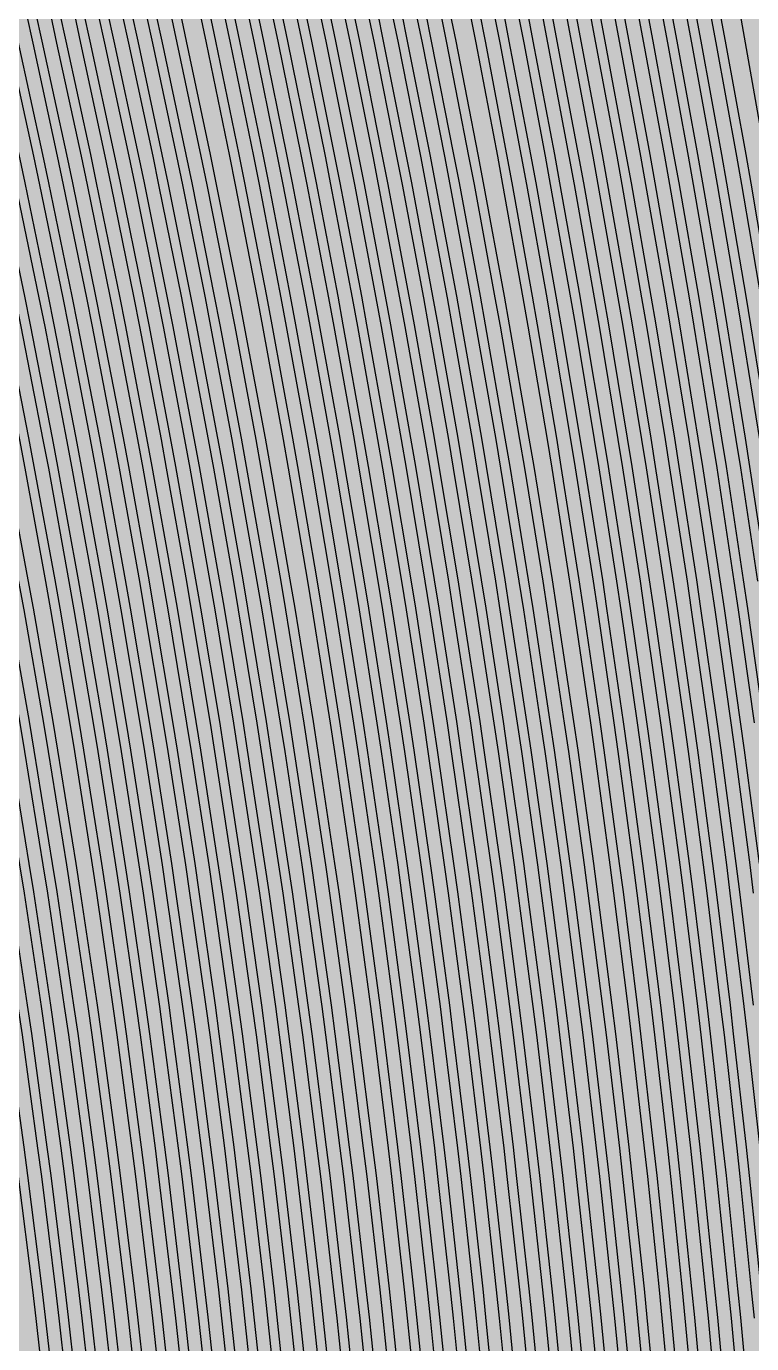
# Model space of a CAD drawing. Header units: metres. Extents: x -7220 to 10980, y -29667 to 1833.
# Drawn here: x 837.4 to 997.2, y -17403.7 to -17113.4 of the extents above; entities that cross this region are included whole.
import ezdxf

# ---------------------------------------------------------------- set-up
doc = ezdxf.new("R2010")
doc.units = ezdxf.units.M
doc.layers.add('Metal1', color=4, linetype='CONTINUOUS')
doc.layers.add('Polyimide', color=7, linetype='CONTINUOUS')

msp = doc.modelspace()

# ---------------------------------------------------------------- hatches: boundary and pattern name
at = {"layer": 'Polyimide'}
msp.add_hatch(color=7, dxfattribs=at).paths.add_polyline_path([(4099.45, -13861.55), (4142.64, -14152.77), (4214.18, -14438.35), (4313.36, -14715.55), (4439.24, -14981.69), (4590.59, -15234.21), (4765.97, -15470.68), (4963.68, -15688.82), (5181.82, -15886.53), (5418.29, -16061.91), (5670.81, -16213.26), (5936.95, -16339.14), (6214.15, -16438.32), (6499.73, -16509.85), (6790.95, -16553.05), (7085, -16567.5), (9980.38, -16567.5), (10058.79, -16571.35), (10136.45, -16582.87), (10212.6, -16601.95), (10286.52, -16628.4), (10357.49, -16661.96), (10424.83, -16702.32), (10487.89, -16749.09), (10546.06, -16801.81), (10598.78, -16859.98), (10645.55, -16923.04), (10685.91, -16990.38), (10719.48, -17061.35), (10745.93, -17135.27), (10765, -17211.43), (10776.52, -17289.08), (10780.38, -17367.5), (10780.38, -21957.3), (10741.61, -22012.91), (10705.97, -22070.59), (10673.58, -22130.14), (10644.53, -22191.39), (10618.92, -22254.16), (10596.82, -22318.25), (10578.3, -22383.46), (10563.41, -22449.6), (10552.21, -22516.46), (10544.72, -22583.84), (10540.97, -22651.53), (10540.97, -22719.32), (10544.72, -22787.01), (10552.21, -22854.38), (10563.41, -22921.24), (10578.3, -22987.38), (10596.82, -23052.6), (10618.92, -23116.68), (10644.53, -23179.45), (10673.58, -23240.71), (10705.97, -23300.26), (10741.61, -23357.93), (10780.38, -23413.54), (10780.38, -28667.5), (10776.52, -28745.91), (10765, -28823.57), (10745.93, -28899.73), (10719.48, -28973.65), (10685.91, -29044.62), (10645.55, -29111.96), (10598.78, -29175.01), (10546.06, -29233.19), (10487.89, -29285.91), (10424.83, -29332.68), (10357.49, -29373.04), (10286.52, -29406.6), (10212.6, -29433.05), (10136.45, -29452.13), (10058.79, -29463.65), (9980.38, -29467.5), (-6219.63, -29467.5), (-6298.04, -29463.65), (-6375.7, -29452.13), (-6451.85, -29433.05), (-6525.77, -29406.6), (-6596.74, -29373.04), (-6664.08, -29332.68), (-6727.14, -29285.91), (-6785.31, -29233.19), (-6838.03, -29175.01), (-6884.8, -29111.96), (-6925.16, -29044.62), (-6958.73, -28973.65), (-6985.18, -28899.73), (-7004.25, -28823.57), (-7015.77, -28745.91), (-7019.63, -28667.5), (-7019.63, -23426.32), (-6979.36, -23370.07), (-6942.33, -23311.63), (-6908.66, -23251.2), (-6878.45, -23188.96), (-6851.81, -23125.12), (-6828.81, -23059.88), (-6809.53, -22993.44), (-6794.04, -22926.02), (-6782.37, -22857.83), (-6774.57, -22789.09), (-6770.67, -22720.02), (-6770.67, -22650.84), (-6774.57, -22581.77), (-6782.37, -22513.03), (-6794.04, -22444.84), (-6809.53, -22377.42), (-6828.81, -22310.98), (-6851.81, -22245.74), (-6878.45, -22181.89), (-6908.66, -22119.66), (-6942.33, -22059.22), (-6979.36, -22000.79), (-7019.63, -21944.54), (-7019.63, -17367.5), (-7015.77, -17289.08), (-7004.25, -17211.43), (-6985.18, -17135.27), (-6958.73, -17061.35), (-6925.16, -16990.38), (-6884.8, -16923.04), (-6838.03, -16859.98), (-6785.31, -16801.81), (-6727.14, -16749.09), (-6664.08, -16702.32), (-6596.74, -16661.96), (-6525.77, -16628.4), (-6451.85, -16601.95), (-6375.7, -16582.87), (-6298.04, -16571.35), (-6219.63, -16567.5), (-3314, -16567.5), (-3019.95, -16553.05), (-2728.73, -16509.85), (-2443.15, -16438.32), (-2165.95, -16339.14), (-1899.81, -16213.26), (-1647.29, -16061.91), (-1410.82, -15886.53), (-1192.68, -15688.82), (-994.97, -15470.68), (-819.59, -15234.21), (-668.24, -14981.69), (-542.36, -14715.55), (-443.18, -14438.35), (-371.64, -14152.77), (-328.45, -13861.55), (-314, -13567.5), (-314, -13373.48), (-317.45, -13328.11), (-327.72, -13283.78), (-344.58, -13241.52), (-367.63, -13202.3), (-396.35, -13167.01), (-430.08, -13136.47), (-468.03, -13111.38), (-509.35, -13092.32), (-509.35, -13092.32), (-578.18, -13061.27), (-642.2, -13021.24), (-700.26, -12972.96), (-751.3, -12917.31), (-794.39, -12855.3), (-828.74, -12788.06), (-853.73, -12716.8), (-868.91, -12642.84), (-874, -12567.5), (-868.91, -12492.16), (-853.73, -12418.19), (-828.74, -12346.94), (-794.39, -12279.7), (-751.3, -12217.69), (-700.26, -12162.04), (-642.2, -12113.76), (-578.18, -12073.73), (-509.35, -12042.68), (-509.35, -12042.68), (-468.03, -12023.62), (-430.08, -11998.53), (-396.35, -11967.99), (-367.63, -11932.7), (-344.58, -11893.47), (-327.72, -11851.21), (-317.45, -11806.89), (-314, -11761.52), (-314, -11074.31), (-317.45, -11028.94), (-327.72, -10984.62), (-344.58, -10942.36), (-367.63, -10903.13), (-396.35, -10867.84), (-430.08, -10837.3), (-468.03, -10812.21), (-509.35, -10793.16), (-509.35, -10793.16), (-578.18, -10762.1), (-642.2, -10722.07), (-700.26, -10673.8), (-751.3, -10618.15), (-794.39, -10556.13), (-828.74, -10488.89), (-853.73, -10417.64), (-868.91, -10343.67), (-874, -10268.33), (-868.91, -10192.99), (-853.73, -10119.03), (-828.74, -10047.77), (-794.39, -9980.53), (-751.3, -9918.52), (-700.26, -9862.87), (-642.2, -9814.59), (-578.18, -9774.56), (-509.35, -9743.51), (-509.35, -9743.51), (-468.03, -9724.45), (-430.08, -9699.36), (-396.35, -9668.82), (-367.63, -9633.53), (-344.58, -9594.31), (-327.72, -9552.05), (-317.45, -9507.72), (-314, -9462.35), (-314, -8775.14), (-317.45, -8729.78), (-327.72, -8685.45), (-344.58, -8643.19), (-367.63, -8603.96), (-396.35, -8568.68), (-430.08, -8538.14), (-468.03, -8513.05), (-509.35, -8493.99), (-509.35, -8493.99), (-578.18, -8462.94), (-642.2, -8422.91), (-700.26, -8374.63), (-751.3, -8318.98), (-794.39, -8256.97), (-828.74, -8189.73), (-853.73, -8118.47), (-868.91, -8044.5), (-874, -7969.17), (-868.91, -7893.83), (-853.73, -7819.86), (-828.74, -7748.61), (-794.39, -7681.36), (-751.3, -7619.35), (-700.26, -7563.7), (-642.2, -7515.42), (-578.18, -7475.4), (-509.35, -7444.34), (-509.35, -7444.34), (-468.03, -7425.28), (-430.08, -7400.2), (-396.35, -7369.66), (-367.63, -7334.37), (-344.58, -7295.14), (-327.72, -7252.88), (-317.45, -7208.56), (-314, -7163.19), (-314, -6475.98), (-317.45, -6430.61), (-327.72, -6386.29), (-344.58, -6344.02), (-367.63, -6304.8), (-396.35, -6269.51), (-430.08, -6238.97), (-468.03, -6213.88), (-509.35, -6194.82), (-509.35, -6194.82), (-578.18, -6163.77), (-642.2, -6123.74), (-700.26, -6075.46), (-751.3, -6019.81), (-794.39, -5957.8), (-828.74, -5890.56), (-853.73, -5819.31), (-868.91, -5745.34), (-874, -5670), (-868.91, -5594.66), (-853.73, -5520.69), (-828.74, -5449.44), (-794.39, -5382.2), (-751.3, -5320.19), (-700.26, -5264.54), (-642.2, -5216.26), (-578.18, -5176.23), (-509.35, -5145.18), (-509.35, -5145.18), (-468.03, -5126.12), (-430.08, -5101.03), (-396.35, -5070.49), (-367.63, -5035.2), (-344.58, -4995.98), (-327.72, -4953.71), (-317.45, -4909.39), (-314, -4864.02), (-314, 380), (-314, 1532.5), (-269, 1532.5), (-268.78, 1525.63), (-268.1, 1518.79), (-266.98, 1512.02), (-265.42, 1505.32), (-263.43, 1498.75), (-261.01, 1492.32), (-258.17, 1486.06), (-254.93, 1480), (-251.3, 1474.17), (-247.3, 1468.58), (-242.94, 1463.27), (-238.25, 1458.25), (-233.23, 1453.56), (-227.92, 1449.2), (-222.33, 1445.2), (-216.5, 1441.57), (-210.44, 1438.33), (-204.18, 1435.49), (-197.75, 1433.07), (-191.18, 1431.08), (-184.48, 1429.52), (-177.71, 1428.4), (-170.87, 1427.72), (-164, 1427.5), (-157.13, 1427.72), (-150.29, 1428.4), (-143.52, 1429.52), (-136.82, 1431.08), (-130.25, 1433.07), (-123.82, 1435.49), (-117.56, 1438.33), (-111.5, 1441.57), (-105.67, 1445.2), (-100.08, 1449.2), (-94.77, 1453.56), (-89.75, 1458.25), (-85.06, 1463.27), (-80.7, 1468.58), (-76.7, 1474.17), (-73.07, 1480), (-69.83, 1486.06), (-66.99, 1492.32), (-64.57, 1498.75), (-62.58, 1505.32), (-61.02, 1512.02), (-59.9, 1518.79), (-59.22, 1525.63), (-59, 1532.5), (1786, 1532.5), (3835, 1532.5), (3835.21, 1539.04), (3835.86, 1545.55), (3836.92, 1552.01), (3838.41, 1558.38), (3840.31, 1564.64), (3842.61, 1570.77), (3845.31, 1576.73), (3848.4, 1582.5), (3851.85, 1588.06), (3855.66, 1593.38), (3859.82, 1598.43), (3864.29, 1603.21), (3869.07, 1607.68), (3874.12, 1611.84), (3879.44, 1615.65), (3885, 1619.1), (3890.77, 1622.19), (3896.73, 1624.89), (3902.86, 1627.19), (3909.12, 1629.09), (3915.49, 1630.58), (3921.95, 1631.64), (3928.46, 1632.29), (3935, 1632.5), (3941.54, 1632.29), (3948.05, 1631.64), (3954.51, 1630.58), (3960.88, 1629.09), (3967.14, 1627.19), (3973.27, 1624.89), (3979.23, 1622.19), (3985, 1619.1), (3990.56, 1615.65), (3995.88, 1611.84), (4000.93, 1607.68), (4005.71, 1603.21), (4010.18, 1598.43), (4014.34, 1593.38), (4018.15, 1588.06), (4021.6, 1582.5), (4024.69, 1576.73), (4027.39, 1570.77), (4029.69, 1564.64), (4031.59, 1558.38), (4033.08, 1552.01), (4034.14, 1545.55), (4034.79, 1539.04), (4035, 1532.5), (4085, 1532.5), (4085, 380), (4085, 330), (4085, -4864.02), (4088.45, -4909.39), (4098.72, -4953.71), (4115.58, -4995.98), (4138.63, -5035.2), (4167.35, -5070.49), (4201.08, -5101.03), (4239.03, -5126.12), (4280.35, -5145.18), (4280.35, -5145.18), (4349.18, -5176.23), (4413.2, -5216.26), (4471.26, -5264.54), (4522.3, -5320.19), (4565.39, -5382.2), (4599.74, -5449.44), (4624.73, -5520.69), (4639.91, -5594.66), (4645, -5670), (4639.91, -5745.34), (4624.73, -5819.31), (4599.74, -5890.56), (4565.39, -5957.8), (4522.3, -6019.81), (4471.26, -6075.46), (4413.2, -6123.74), (4349.18, -6163.77), (4280.35, -6194.82), (4239.03, -6213.88), (4201.08, -6238.97), (4167.35, -6269.51), (4138.63, -6304.8), (4115.58, -6344.02), (4098.72, -6386.29), (4088.45, -6430.61), (4085, -6475.98), (4085, -13567.5), (4099.45, -13861.55)])

# ---------------------------------------------------------------- linework, layer by layer
at = {"layer": 'Metal1'}
for points in [[(842.39, -17423.12), (839.57, -17398.16), (838.83, -17391.9), (835.69, -17366.93), (834.87, -17360.67), (831.41, -17335.7), (830.5, -17329.44), (826.73, -17304.48), (825.74, -17298.21), (821.64, -17273.25), (820.57, -17266.98), (816.15, -17242.02), (814.99, -17235.75), (810.24, -17210.8), (809.01, -17204.52), (803.93, -17179.57), (802.61, -17173.3), (797.2, -17148.34), (795.8, -17142.07), (790.05, -17117.12), (788.56, -17110.84)], [(790.51, -17110.37), (792, -17116.66), (797.75, -17141.63), (799.15, -17147.91), (804.57, -17172.88), (805.89, -17179.17), (810.97, -17204.13), (812.21, -17210.42), (816.96, -17235.39), (818.11, -17241.67), (822.54, -17266.64), (823.61, -17272.92), (827.71, -17297.89), (828.7, -17304.17), (832.48, -17329.15), (833.39, -17335.42), (836.85, -17360.4), (837.68, -17366.67), (840.81, -17391.65), (841.56, -17397.92), (844.38, -17422.91)], [(847.45, -17423.12), (844.65, -17398.15), (843.9, -17391.89), (840.78, -17366.93), (839.96, -17360.67), (836.52, -17335.7), (835.62, -17329.44), (831.85, -17304.48), (830.87, -17298.21), (826.79, -17273.25), (825.72, -17266.98), (821.32, -17242.02), (820.17, -17235.75), (815.44, -17210.8), (814.21, -17204.52), (809.15, -17179.57), (807.84, -17173.3), (802.45, -17148.34), (801.06, -17142.07), (795.33, -17117.12), (793.85, -17110.84)], [(795.8, -17110.37), (797.28, -17116.66), (803.01, -17141.63), (804.41, -17147.91), (809.8, -17172.88), (811.11, -17179.17), (816.17, -17204.13), (817.41, -17210.42), (822.14, -17235.39), (823.29, -17241.67), (827.69, -17266.64), (828.76, -17272.92), (832.85, -17297.89), (833.83, -17304.17), (837.59, -17329.15), (838.5, -17335.42), (841.94, -17360.4), (842.77, -17366.67), (845.89, -17391.65), (846.63, -17397.92), (849.44, -17422.91)], [(852.52, -17423.12), (849.72, -17398.15), (848.98, -17391.89), (845.87, -17366.93), (845.05, -17360.67), (841.63, -17335.7), (840.73, -17329.44), (836.98, -17304.47), (836, -17298.21), (831.94, -17273.25), (830.88, -17266.98), (826.49, -17242.02), (825.35, -17235.75), (820.64, -17210.79), (819.41, -17204.52), (814.38, -17179.57), (813.07, -17173.29), (807.7, -17148.34), (806.31, -17142.07), (800.62, -17117.12), (799.14, -17110.84)], [(801.09, -17110.37), (802.57, -17116.66), (808.26, -17141.63), (809.66, -17147.92), (815.03, -17172.88), (816.34, -17179.17), (821.38, -17204.13), (822.6, -17210.42), (827.32, -17235.39), (828.46, -17241.67), (832.85, -17266.64), (833.91, -17272.92), (837.98, -17297.89), (838.96, -17304.17), (842.71, -17329.15), (843.61, -17335.42), (847.03, -17360.4), (847.86, -17366.67), (850.97, -17391.65), (851.71, -17397.93), (854.5, -17422.91)], [(857.58, -17423.12), (854.79, -17398.15), (854.06, -17391.89), (850.96, -17366.93), (850.15, -17360.67), (846.73, -17335.7), (845.84, -17329.44), (842.11, -17304.47), (841.13, -17298.21), (837.09, -17273.25), (836.03, -17266.98), (831.66, -17242.02), (830.53, -17235.75), (825.84, -17210.79), (824.62, -17204.52), (819.6, -17179.57), (818.3, -17173.29), (812.96, -17148.34), (811.57, -17142.07), (805.9, -17117.11), (804.43, -17110.84)], [(806.38, -17110.37), (807.85, -17116.66), (813.52, -17141.63), (814.91, -17147.92), (820.26, -17172.88), (821.56, -17179.17), (826.58, -17204.13), (827.8, -17210.42), (832.49, -17235.39), (833.63, -17241.67), (838, -17266.64), (839.06, -17272.92), (843.11, -17297.89), (844.09, -17304.17), (847.82, -17329.15), (848.71, -17335.42), (852.13, -17360.4), (852.95, -17366.67), (856.04, -17391.65), (856.78, -17397.93), (859.57, -17422.91)], [(862.66, -17423.12), (859.9, -17398.15), (859.16, -17391.89), (856.08, -17366.93), (855.27, -17360.66), (851.88, -17335.7), (850.99, -17329.44), (847.29, -17304.47), (846.32, -17298.21), (842.29, -17273.25), (841.24, -17266.98), (836.9, -17242.02), (835.77, -17235.75), (831.11, -17210.79), (829.9, -17204.52), (824.91, -17179.57), (823.62, -17173.29), (818.3, -17148.34), (816.93, -17142.06), (811.29, -17117.11), (809.83, -17110.84)], [(811.78, -17110.38), (813.24, -17116.67), (818.88, -17141.63), (820.26, -17147.92), (825.57, -17172.88), (826.87, -17179.17), (831.86, -17204.14), (833.07, -17210.42), (837.74, -17235.39), (838.87, -17241.67), (843.21, -17266.64), (844.27, -17272.92), (848.29, -17297.9), (849.26, -17304.17), (852.97, -17329.15), (853.86, -17335.42), (857.26, -17360.4), (858.07, -17366.67), (861.15, -17391.65), (861.88, -17397.93), (864.65, -17422.91)], [(867.98, -17423.12), (865.27, -17398.15), (864.55, -17391.89), (861.54, -17366.92), (860.75, -17360.66), (857.43, -17335.7), (856.56, -17329.43), (852.94, -17304.47), (851.99, -17298.2), (848.06, -17273.24), (847.03, -17266.97), (842.78, -17242.01), (841.68, -17235.75), (837.12, -17210.79), (835.93, -17204.52), (831.06, -17179.56), (829.79, -17173.29), (824.6, -17148.33), (823.25, -17142.06), (817.74, -17117.11), (816.31, -17110.83)], [(818.26, -17110.38), (819.69, -17116.67), (825.21, -17141.63), (826.56, -17147.92), (831.75, -17172.89), (833.02, -17179.17), (837.9, -17204.14), (839.08, -17210.42), (843.65, -17235.39), (844.75, -17241.67), (849, -17266.65), (850.03, -17272.92), (853.97, -17297.9), (854.92, -17304.17), (858.54, -17329.15), (859.42, -17335.43), (862.73, -17360.4), (863.53, -17366.68), (866.54, -17391.66), (867.26, -17397.93), (869.96, -17422.91)], [(873.04, -17423.12), (870.34, -17398.15), (869.63, -17391.89), (866.63, -17366.92), (865.84, -17360.66), (862.54, -17335.69), (861.68, -17329.43), (858.07, -17304.47), (857.12, -17298.2), (853.21, -17273.24), (852.18, -17266.97), (847.96, -17242.01), (846.86, -17235.75), (842.32, -17210.79), (841.14, -17204.52), (836.28, -17179.56), (835.02, -17173.29), (829.85, -17148.33), (828.51, -17142.06), (823.02, -17117.11), (821.6, -17110.83)], [(823.55, -17110.38), (824.97, -17116.67), (830.47, -17141.63), (831.81, -17147.92), (836.98, -17172.89), (838.24, -17179.17), (843.1, -17204.14), (844.28, -17210.42), (848.82, -17235.39), (849.93, -17241.67), (854.16, -17266.65), (855.18, -17272.92), (859.1, -17297.9), (860.05, -17304.18), (863.66, -17329.15), (864.52, -17335.43), (867.83, -17360.4), (868.62, -17366.68), (871.62, -17391.66), (872.33, -17397.93), (875.03, -17422.91)], [(878.1, -17423.12), (875.42, -17398.15), (874.71, -17391.89), (871.72, -17366.92), (870.94, -17360.66), (867.65, -17335.69), (866.79, -17329.43), (863.19, -17304.47), (862.25, -17298.2), (858.35, -17273.24), (857.34, -17266.97), (853.13, -17242.01), (852.03, -17235.74), (847.51, -17210.79), (846.34, -17204.52), (841.51, -17179.56), (840.25, -17173.29), (835.1, -17148.33), (833.77, -17142.06), (828.3, -17117.1), (826.89, -17110.83)], [(828.84, -17110.38), (830.26, -17116.67), (835.72, -17141.64), (837.06, -17147.92), (842.21, -17172.89), (843.47, -17179.17), (848.3, -17204.14), (849.48, -17210.42), (854, -17235.39), (855.1, -17241.67), (859.31, -17266.65), (860.33, -17272.92), (864.23, -17297.9), (865.17, -17304.18), (868.77, -17329.15), (869.63, -17335.43), (872.92, -17360.41), (873.71, -17366.68), (876.69, -17391.66), (877.4, -17397.93), (880.09, -17422.91)], [(883.16, -17423.12), (880.49, -17398.15), (879.78, -17391.89), (876.81, -17366.92), (876.03, -17360.66), (872.76, -17335.69), (871.9, -17329.43), (868.32, -17304.47), (867.39, -17298.2), (863.5, -17273.24), (862.49, -17266.97), (858.3, -17242.01), (857.21, -17235.74), (852.71, -17210.78), (851.54, -17204.51), (846.73, -17179.56), (845.48, -17173.29), (840.36, -17148.33), (839.03, -17142.06), (833.59, -17117.1), (832.18, -17110.83)], [(834.13, -17110.38), (835.54, -17116.67), (840.98, -17141.64), (842.31, -17147.92), (847.44, -17172.89), (848.69, -17179.17), (853.51, -17204.14), (854.68, -17210.42), (859.18, -17235.39), (860.27, -17241.67), (864.46, -17266.65), (865.48, -17272.93), (869.36, -17297.9), (870.3, -17304.18), (873.88, -17329.15), (874.74, -17335.43), (878.01, -17360.41), (878.8, -17366.68), (881.77, -17391.66), (882.48, -17397.93), (885.15, -17422.91)], [(888.22, -17423.12), (885.56, -17398.15), (884.86, -17391.89), (881.9, -17366.92), (881.12, -17360.66), (877.87, -17335.69), (877.01, -17329.43), (873.45, -17304.46), (872.52, -17298.2), (868.65, -17273.24), (867.64, -17266.97), (863.47, -17242.01), (862.39, -17235.74), (857.91, -17210.78), (856.74, -17204.51), (851.95, -17179.56), (850.71, -17173.28), (845.61, -17148.33), (844.29, -17142.06), (838.87, -17117.1), (837.47, -17110.83)], [(839.42, -17110.38), (840.82, -17116.67), (846.24, -17141.64), (847.57, -17147.92), (852.67, -17172.89), (853.92, -17179.17), (858.71, -17204.14), (859.88, -17210.42), (864.36, -17235.4), (865.44, -17241.67), (869.62, -17266.65), (870.63, -17272.93), (874.5, -17297.9), (875.43, -17304.18), (878.99, -17329.15), (879.85, -17335.43), (883.11, -17360.41), (883.89, -17366.68), (886.85, -17391.66), (887.55, -17397.93), (890.21, -17422.91)], [(893.28, -17423.12), (890.64, -17398.15), (889.94, -17391.89), (886.99, -17366.92), (886.22, -17360.66), (882.97, -17335.69), (882.12, -17329.43), (878.58, -17304.46), (877.65, -17298.2), (873.8, -17273.24), (872.8, -17266.97), (868.65, -17242.01), (867.56, -17235.74), (863.11, -17210.78), (861.95, -17204.51), (857.18, -17179.55), (855.94, -17173.28), (850.86, -17148.33), (849.55, -17142.05), (844.15, -17117.1), (842.76, -17110.83)], [(844.71, -17110.39), (846.11, -17116.67), (851.5, -17141.64), (852.82, -17147.92), (857.9, -17172.89), (859.14, -17179.17), (863.91, -17204.14), (865.07, -17210.42), (869.53, -17235.4), (870.62, -17241.68), (874.77, -17266.65), (875.78, -17272.93), (879.63, -17297.9), (880.56, -17304.18), (884.1, -17329.15), (884.96, -17335.43), (888.2, -17360.41), (888.98, -17366.68), (891.92, -17391.66), (892.62, -17397.93), (895.27, -17422.91)], [(898.34, -17423.12), (895.71, -17398.15), (895.01, -17391.89), (892.08, -17366.92), (891.31, -17360.66), (888.08, -17335.69), (887.23, -17329.43), (883.7, -17304.46), (882.78, -17298.2), (878.95, -17273.24), (877.95, -17266.97), (873.82, -17242.01), (872.74, -17235.74), (868.3, -17210.78), (867.15, -17204.51), (862.4, -17179.55), (861.17, -17173.28), (856.11, -17148.33), (854.8, -17142.05), (849.43, -17117.1), (848.05, -17110.82)], [(850, -17110.39), (851.39, -17116.67), (856.76, -17141.64), (858.07, -17147.92), (863.13, -17172.89), (864.37, -17179.17), (869.11, -17204.14), (870.27, -17210.43), (874.71, -17235.4), (875.79, -17241.68), (879.93, -17266.65), (880.93, -17272.93), (884.76, -17297.9), (885.68, -17304.18), (889.21, -17329.16), (890.06, -17335.43), (893.29, -17360.41), (894.07, -17366.68), (897, -17391.66), (897.7, -17397.93), (900.33, -17422.91)], [(903.4, -17423.12), (900.78, -17398.14), (900.09, -17391.89), (897.17, -17366.92), (896.4, -17360.66), (893.19, -17335.69), (892.35, -17329.43), (888.83, -17304.46), (887.91, -17298.2), (884.1, -17273.23), (883.11, -17266.97), (878.99, -17242.01), (877.92, -17235.74), (873.5, -17210.78), (872.35, -17204.51), (867.63, -17179.55), (866.4, -17173.28), (861.37, -17148.33), (860.06, -17142.05), (854.72, -17117.1), (853.33, -17110.82)], [(855.29, -17110.39), (856.67, -17116.67), (862.02, -17141.64), (863.33, -17147.92), (868.36, -17172.89), (869.59, -17179.17), (874.32, -17204.15), (875.47, -17210.43), (879.89, -17235.4), (880.96, -17241.68), (885.08, -17266.65), (886.08, -17272.93), (889.89, -17297.9), (890.81, -17304.18), (894.33, -17329.16), (895.17, -17335.43), (898.39, -17360.41), (899.16, -17366.68), (902.08, -17391.66), (902.77, -17397.93), (905.39, -17422.91)], [(908.47, -17423.12), (905.86, -17398.14), (905.17, -17391.89), (902.26, -17366.92), (901.5, -17360.66), (898.3, -17335.69), (897.46, -17329.43), (893.96, -17304.46), (893.05, -17298.2), (889.25, -17273.23), (888.26, -17266.97), (884.16, -17242.01), (883.1, -17235.74), (878.7, -17210.78), (877.55, -17204.51), (872.85, -17179.55), (871.63, -17173.28), (866.62, -17148.32), (865.32, -17142.05), (860, -17117.1), (858.62, -17110.82)], [(860.58, -17110.39), (861.95, -17116.67), (867.28, -17141.64), (868.58, -17147.92), (873.59, -17172.89), (874.81, -17179.18), (879.52, -17204.15), (880.67, -17210.43), (885.07, -17235.4), (886.14, -17241.68), (890.23, -17266.65), (891.23, -17272.93), (895.02, -17297.9), (895.94, -17304.18), (899.44, -17329.16), (900.28, -17335.43), (903.48, -17360.41), (904.25, -17366.68), (907.15, -17391.66), (907.84, -17397.93), (910.46, -17422.91)], [(913.53, -17423.12), (910.93, -17398.14), (910.24, -17391.89), (907.35, -17366.92), (906.59, -17360.66), (903.4, -17335.69), (902.57, -17329.43), (899.09, -17304.46), (898.18, -17298.2), (894.4, -17273.23), (893.41, -17266.97), (889.33, -17242.01), (888.27, -17235.74), (883.89, -17210.78), (882.76, -17204.51), (878.07, -17179.55), (876.86, -17173.28), (871.87, -17148.32), (870.58, -17142.05), (865.28, -17117.1), (863.91, -17110.82)], [(865.87, -17110.39), (867.24, -17116.67), (872.54, -17141.64), (873.83, -17147.93), (878.82, -17172.89), (880.04, -17179.18), (884.72, -17204.15), (885.86, -17210.43), (890.24, -17235.4), (891.31, -17241.68), (895.39, -17266.65), (896.37, -17272.93), (900.16, -17297.9), (901.07, -17304.18), (904.55, -17329.16), (905.39, -17335.43), (908.57, -17360.41), (909.34, -17366.68), (912.23, -17391.66), (912.92, -17397.93), (915.52, -17422.91)], [(918.61, -17423.11), (916.03, -17398.14), (915.35, -17391.89), (912.47, -17366.91), (911.72, -17360.66), (908.55, -17335.69), (907.72, -17329.43), (904.26, -17304.46), (903.36, -17298.2), (899.6, -17273.23), (898.62, -17266.97), (894.57, -17242), (893.52, -17235.74), (889.17, -17210.78), (888.04, -17204.51), (883.38, -17179.55), (882.18, -17173.28), (877.22, -17148.32), (875.93, -17142.05), (870.67, -17117.09), (869.31, -17110.82)], [(871.26, -17110.39), (872.63, -17116.68), (877.89, -17141.64), (879.18, -17147.93), (884.14, -17172.9), (885.35, -17179.18), (890, -17204.15), (891.13, -17210.43), (895.49, -17235.4), (896.55, -17241.68), (900.6, -17266.65), (901.58, -17272.93), (905.34, -17297.91), (906.24, -17304.18), (909.7, -17329.16), (910.54, -17335.43), (913.7, -17360.41), (914.46, -17366.68), (917.33, -17391.66), (918.02, -17397.93), (920.6, -17422.91)], [(923.93, -17423.11), (921.41, -17398.14), (920.74, -17391.88), (917.93, -17366.91), (917.19, -17360.65), (914.1, -17335.68), (913.29, -17329.42), (909.92, -17304.46), (909.03, -17298.19), (905.37, -17273.23), (904.41, -17266.96), (900.46, -17242), (899.43, -17235.73), (895.18, -17210.77), (894.07, -17204.5), (889.53, -17179.54), (888.35, -17173.28), (883.51, -17148.32), (882.26, -17142.05), (877.12, -17117.09), (875.79, -17110.82)], [(877.75, -17110.4), (879.08, -17116.68), (884.22, -17141.65), (885.48, -17147.93), (890.32, -17172.9), (891.5, -17179.18), (896.04, -17204.15), (897.15, -17210.43), (901.4, -17235.4), (902.43, -17241.68), (906.39, -17266.66), (907.35, -17272.93), (911.01, -17297.91), (911.9, -17304.18), (915.28, -17329.16), (916.09, -17335.43), (919.18, -17360.41), (919.92, -17366.68), (922.73, -17391.67), (923.39, -17397.93), (925.92, -17422.92)], [(928.99, -17423.11), (926.48, -17398.14), (925.81, -17391.88), (923.02, -17366.91), (922.29, -17360.65), (919.21, -17335.68), (918.41, -17329.42), (915.04, -17304.45), (914.17, -17298.19), (910.52, -17273.23), (909.57, -17266.96), (905.63, -17242), (904.6, -17235.73), (900.37, -17210.77), (899.28, -17204.5), (894.75, -17179.54), (893.58, -17173.27), (888.77, -17148.31), (887.52, -17142.04), (882.4, -17117.09), (881.08, -17110.81)], [(883.04, -17110.4), (884.36, -17116.68), (889.48, -17141.65), (890.73, -17147.93), (895.55, -17172.9), (896.72, -17179.18), (901.25, -17204.15), (902.35, -17210.43), (906.58, -17235.41), (907.6, -17241.68), (911.54, -17266.66), (912.49, -17272.93), (916.15, -17297.91), (917.03, -17304.18), (920.39, -17329.16), (921.2, -17335.43), (924.27, -17360.41), (925.01, -17366.68), (927.8, -17391.67), (928.47, -17397.93), (930.98, -17422.92)], [(934.05, -17423.11), (931.55, -17398.14), (930.89, -17391.88), (928.11, -17366.91), (927.38, -17360.65), (924.32, -17335.68), (923.52, -17329.42), (920.17, -17304.45), (919.3, -17298.19), (915.67, -17273.23), (914.72, -17266.96), (910.8, -17242), (909.78, -17235.73), (905.57, -17210.77), (904.48, -17204.5), (899.98, -17179.54), (898.81, -17173.27), (894.02, -17148.31), (892.78, -17142.04), (887.69, -17117.09), (886.37, -17110.81)], [(888.33, -17110.4), (889.65, -17116.68), (894.74, -17141.65), (895.98, -17147.93), (900.78, -17172.9), (901.95, -17179.18), (906.45, -17204.15), (907.54, -17210.43), (911.75, -17235.41), (912.77, -17241.68), (916.7, -17266.66), (917.64, -17272.93), (921.28, -17297.91), (922.15, -17304.18), (925.5, -17329.16), (926.3, -17335.43), (929.37, -17360.41), (930.1, -17366.68), (932.88, -17391.67), (933.54, -17397.93), (936.04, -17422.92)], [(939.11, -17423.11), (936.62, -17398.14), (935.97, -17391.88), (933.2, -17366.91), (932.47, -17360.65), (929.43, -17335.68), (928.63, -17329.42), (925.3, -17304.45), (924.43, -17298.19), (920.81, -17273.22), (919.87, -17266.96), (915.97, -17242), (914.96, -17235.73), (910.77, -17210.77), (909.68, -17204.5), (905.2, -17179.54), (904.04, -17173.27), (899.27, -17148.31), (898.04, -17142.04), (892.97, -17117.08), (891.66, -17110.81)], [(893.62, -17110.4), (894.93, -17116.68), (900, -17141.65), (901.23, -17147.93), (906.01, -17172.9), (907.17, -17179.18), (911.65, -17204.15), (912.74, -17210.43), (916.93, -17235.41), (917.95, -17241.68), (921.85, -17266.66), (922.79, -17272.93), (926.41, -17297.91), (927.28, -17304.18), (930.61, -17329.16), (931.41, -17335.43), (934.46, -17360.41), (935.19, -17366.68), (937.96, -17391.67), (938.61, -17397.93), (941.1, -17422.92)], [(944.17, -17423.11), (941.7, -17398.14), (941.04, -17391.88), (938.29, -17366.91), (937.57, -17360.65), (934.54, -17335.68), (933.74, -17329.42), (930.43, -17304.45), (929.56, -17298.19), (925.96, -17273.22), (925.03, -17266.96), (921.14, -17242), (920.13, -17235.73), (915.97, -17210.77), (914.88, -17204.5), (910.43, -17179.54), (909.27, -17173.27), (904.52, -17148.31), (903.29, -17142.04), (898.25, -17117.08), (896.95, -17110.81)], [(898.91, -17110.4), (900.21, -17116.68), (905.26, -17141.65), (906.49, -17147.93), (911.24, -17172.9), (912.39, -17179.18), (916.85, -17204.16), (917.94, -17210.43), (922.11, -17235.41), (923.12, -17241.68), (927, -17266.66), (927.94, -17272.93), (931.54, -17297.91), (932.41, -17304.18), (935.72, -17329.16), (936.52, -17335.43), (939.55, -17360.42), (940.28, -17366.68), (943.03, -17391.67), (943.69, -17397.93), (946.16, -17422.92)], [(949.23, -17423.11), (946.77, -17398.14), (946.12, -17391.88), (943.38, -17366.91), (942.66, -17360.65), (939.64, -17335.68), (938.85, -17329.42), (935.55, -17304.45), (934.69, -17298.19), (931.11, -17273.22), (930.18, -17266.96), (926.32, -17241.99), (925.31, -17235.73), (921.16, -17210.77), (920.09, -17204.5), (915.65, -17179.54), (914.5, -17173.27), (909.78, -17148.31), (908.55, -17142.04), (903.54, -17117.08), (902.24, -17110.81)], [(904.19, -17110.4), (905.49, -17116.68), (910.51, -17141.65), (911.74, -17147.93), (916.47, -17172.9), (917.62, -17179.18), (922.06, -17204.16), (923.14, -17210.43), (927.29, -17235.41), (928.29, -17241.68), (932.16, -17266.66), (933.09, -17272.93), (936.67, -17297.91), (937.54, -17304.18), (940.84, -17329.16), (941.63, -17335.43), (944.65, -17360.42), (945.37, -17366.68), (948.11, -17391.67), (948.76, -17397.93), (951.22, -17422.92)], [(954.29, -17423.11), (951.84, -17398.14), (951.2, -17391.88), (948.47, -17366.91), (947.75, -17360.65), (944.75, -17335.68), (943.96, -17329.42), (940.68, -17304.45), (939.82, -17298.19), (936.26, -17273.22), (935.33, -17266.96), (931.49, -17241.99), (930.49, -17235.73), (926.36, -17210.77), (925.29, -17204.5), (920.87, -17179.54), (919.73, -17173.27), (915.03, -17148.31), (913.81, -17142.04), (908.82, -17117.08), (907.53, -17110.81)], [(909.48, -17110.4), (910.78, -17116.68), (915.77, -17141.65), (916.99, -17147.93), (921.7, -17172.91), (922.84, -17179.18), (927.26, -17204.16), (928.33, -17210.43), (932.46, -17235.41), (933.47, -17241.68), (937.31, -17266.66), (938.24, -17272.93), (941.8, -17297.91), (942.66, -17304.18), (945.95, -17329.16), (946.74, -17335.43), (949.74, -17360.42), (950.46, -17366.68), (953.19, -17391.67), (953.83, -17397.94), (956.28, -17422.92)], [(959.35, -17423.11), (956.92, -17398.14), (956.27, -17391.88), (953.56, -17366.91), (952.85, -17360.65), (949.86, -17335.68), (949.08, -17329.42), (945.81, -17304.45), (944.96, -17298.19), (941.41, -17273.22), (940.49, -17266.96), (936.66, -17241.99), (935.67, -17235.73), (931.56, -17210.76), (930.49, -17204.5), (926.1, -17179.54), (924.96, -17173.27), (920.28, -17148.31), (919.07, -17142.04), (914.1, -17117.08), (912.82, -17110.81)], [(914.77, -17110.4), (916.06, -17116.68), (921.03, -17141.65), (922.25, -17147.93), (926.93, -17172.91), (928.07, -17179.18), (932.46, -17204.16), (933.53, -17210.43), (937.64, -17235.41), (938.64, -17241.68), (942.46, -17266.66), (943.39, -17272.93), (946.94, -17297.91), (947.79, -17304.18), (951.06, -17329.17), (951.84, -17335.44), (954.83, -17360.42), (955.55, -17366.69), (958.26, -17391.67), (958.91, -17397.94), (961.35, -17422.92)], [(964.42, -17423.11), (961.99, -17398.13), (961.35, -17391.88), (958.65, -17366.91), (957.94, -17360.65), (954.97, -17335.68), (954.19, -17329.42), (950.94, -17304.45), (950.09, -17298.19), (946.56, -17273.22), (945.64, -17266.96), (941.83, -17241.99), (940.84, -17235.73), (936.76, -17210.76), (935.69, -17204.5), (931.32, -17179.54), (930.19, -17173.27), (925.53, -17148.31), (924.33, -17142.04), (919.38, -17117.08), (918.1, -17110.81)], [(920.06, -17110.4), (921.34, -17116.68), (926.29, -17141.66), (927.5, -17147.93), (932.16, -17172.91), (933.29, -17179.18), (937.67, -17204.16), (938.73, -17210.43), (942.82, -17235.41), (943.81, -17241.69), (947.62, -17266.66), (948.54, -17272.94), (952.07, -17297.91), (952.92, -17304.19), (956.17, -17329.17), (956.95, -17335.44), (959.93, -17360.42), (960.64, -17366.69), (963.34, -17391.67), (963.98, -17397.94), (966.41, -17422.92)], [(969.48, -17423.11), (967.06, -17398.13), (966.43, -17391.88), (963.74, -17366.91), (963.03, -17360.65), (960.07, -17335.68), (959.3, -17329.42), (956.06, -17304.45), (955.22, -17298.19), (951.71, -17273.22), (950.79, -17266.96), (947.01, -17241.99), (946.02, -17235.73), (941.95, -17210.76), (940.9, -17204.5), (936.55, -17179.53), (935.42, -17173.27), (930.79, -17148.31), (929.59, -17142.04), (924.67, -17117.08), (923.39, -17110.81)], [(925.35, -17110.4), (926.63, -17116.69), (931.55, -17141.66), (932.75, -17147.94), (937.39, -17172.91), (938.52, -17179.19), (942.87, -17204.16), (943.93, -17210.44), (948, -17235.41), (948.98, -17241.69), (952.77, -17266.66), (953.69, -17272.94), (957.2, -17297.91), (958.05, -17304.19), (961.28, -17329.17), (962.06, -17335.44), (965.02, -17360.42), (965.73, -17366.69), (968.41, -17391.67), (969.05, -17397.94), (971.47, -17422.92)], [(974.56, -17423.11), (972.16, -17398.13), (971.53, -17391.88), (968.86, -17366.9), (968.16, -17360.65), (965.22, -17335.68), (964.45, -17329.42), (961.24, -17304.45), (960.4, -17298.19), (956.91, -17273.22), (956.01, -17266.96), (952.24, -17241.99), (951.26, -17235.73), (947.22, -17210.76), (946.18, -17204.5), (941.86, -17179.53), (940.74, -17173.27), (936.13, -17148.3), (934.94, -17142.04), (930.06, -17117.08), (928.79, -17110.81)], [(930.75, -17110.41), (932.02, -17116.69), (936.91, -17141.66), (938.1, -17147.94), (942.7, -17172.91), (943.83, -17179.19), (948.15, -17204.16), (949.2, -17210.44), (953.24, -17235.41), (954.22, -17241.69), (957.98, -17266.66), (958.89, -17272.94), (962.38, -17297.92), (963.22, -17304.19), (966.44, -17329.17), (967.21, -17335.44), (970.15, -17360.42), (970.85, -17366.69), (973.52, -17391.67), (974.16, -17397.94), (976.55, -17422.92)], [(979.88, -17423.11), (977.54, -17398.13), (976.92, -17391.87), (974.32, -17366.9), (973.64, -17360.64), (970.77, -17335.67), (970.02, -17329.41), (966.89, -17304.44), (966.08, -17298.18), (962.68, -17273.21), (961.79, -17266.95), (958.13, -17241.98), (957.17, -17235.72), (953.24, -17210.76), (952.21, -17204.49), (948, -17179.53), (946.91, -17173.26), (942.43, -17148.3), (941.27, -17142.03), (936.5, -17117.07), (935.27, -17110.8)], [(937.24, -17110.41), (938.47, -17116.69), (943.23, -17141.66), (944.39, -17147.94), (948.88, -17172.91), (949.97, -17179.19), (954.19, -17204.16), (955.21, -17210.44), (959.15, -17235.42), (960.1, -17241.69), (963.77, -17266.67), (964.66, -17272.94), (968.06, -17297.92), (968.88, -17304.19), (972.01, -17329.17), (972.76, -17335.44), (975.63, -17360.42), (976.31, -17366.69), (978.91, -17391.67), (979.53, -17397.94), (981.87, -17422.92)], [(984.94, -17423.1), (982.61, -17398.13), (982, -17391.87), (979.41, -17366.9), (978.73, -17360.64), (975.88, -17335.67), (975.14, -17329.41), (972.02, -17304.44), (971.21, -17298.18), (967.83, -17273.21), (966.95, -17266.95), (963.3, -17241.98), (962.35, -17235.72), (958.43, -17210.75), (957.42, -17204.49), (953.23, -17179.53), (952.14, -17173.26), (947.68, -17148.3), (946.53, -17142.03), (941.79, -17117.07), (940.56, -17110.8)], [(942.52, -17110.41), (943.75, -17116.69), (948.49, -17141.66), (949.65, -17147.94), (954.11, -17172.91), (955.2, -17179.19), (959.39, -17204.17), (960.41, -17210.44), (964.33, -17235.42), (965.28, -17241.69), (968.93, -17266.67), (969.81, -17272.94), (973.19, -17297.92), (974.01, -17304.19), (977.12, -17329.17), (977.87, -17335.44), (980.72, -17360.42), (981.4, -17366.69), (983.99, -17391.67), (984.6, -17397.94), (986.93, -17422.92)], [(990, -17423.1), (987.69, -17398.13), (987.07, -17391.87), (984.5, -17366.9), (983.82, -17360.64), (980.99, -17335.67), (980.25, -17329.41), (977.15, -17304.44), (976.34, -17298.18), (972.98, -17273.21), (972.1, -17266.95), (968.47, -17241.98), (967.53, -17235.72), (963.63, -17210.75), (962.62, -17204.49), (958.45, -17179.53), (957.37, -17173.26), (952.93, -17148.3), (951.78, -17142.03), (947.07, -17117.07), (945.85, -17110.8)], [(947.81, -17110.41), (949.03, -17116.69), (953.75, -17141.66), (954.9, -17147.94), (959.34, -17172.92), (960.42, -17179.19), (964.59, -17204.17), (965.61, -17210.44), (969.5, -17235.42), (970.45, -17241.69), (974.08, -17266.67), (974.96, -17272.94), (978.32, -17297.92), (979.13, -17304.19), (982.23, -17329.17), (982.98, -17335.44), (985.81, -17360.42), (986.49, -17366.69), (989.06, -17391.67), (989.68, -17397.94), (991.99, -17422.93)], [(995.06, -17423.1), (992.76, -17398.13), (992.15, -17391.87), (989.59, -17366.9), (988.92, -17360.64), (986.1, -17335.67), (985.36, -17329.41), (982.28, -17304.44), (981.47, -17298.18), (978.13, -17273.21), (977.25, -17266.95), (973.64, -17241.98), (972.71, -17235.72), (968.83, -17210.75), (967.82, -17204.49), (963.68, -17179.52), (962.6, -17173.26), (958.19, -17148.29), (957.04, -17142.03), (952.35, -17117.07), (951.14, -17110.8)], [(953.1, -17110.41), (954.32, -17116.69), (959.01, -17141.66), (960.15, -17147.94), (964.57, -17172.92), (965.65, -17179.19), (969.8, -17204.17), (970.8, -17210.44), (974.68, -17235.42), (975.62, -17241.69), (979.23, -17266.67), (980.11, -17272.94), (983.45, -17297.92), (984.26, -17304.19), (987.34, -17329.17), (988.09, -17335.44), (990.91, -17360.42), (991.58, -17366.69), (994.14, -17391.67), (994.75, -17397.94), (997.05, -17422.93)], [(997.83, -17398.13), (997.23, -17391.87), (994.68, -17366.9), (994.01, -17360.64), (991.21, -17335.67), (990.47, -17329.41), (987.4, -17304.44), (986.6, -17298.18), (983.28, -17273.21), (982.41, -17266.95), (978.82, -17241.98), (977.88, -17235.72), (974.03, -17210.75), (973.02, -17204.49), (968.9, -17179.52), (967.83, -17173.26), (963.44, -17148.29), (962.3, -17142.03), (957.64, -17117.06), (956.43, -17110.8)], [(958.39, -17110.41), (959.6, -17116.69), (964.27, -17141.67), (965.41, -17147.94), (969.8, -17172.92), (970.87, -17179.19), (975, -17204.17), (976, -17210.44), (979.86, -17235.42), (980.8, -17241.69), (984.39, -17266.67), (985.26, -17272.94), (988.59, -17297.92), (989.39, -17304.19), (992.46, -17329.17), (993.19, -17335.44), (996, -17360.42), (996.67, -17366.69), (999.22, -17391.68)], [(999.1, -17360.64), (996.31, -17335.67), (995.58, -17329.41), (992.53, -17304.44), (991.74, -17298.18), (988.42, -17273.21), (987.56, -17266.95), (983.99, -17241.98), (983.06, -17235.72), (979.22, -17210.75), (978.23, -17204.49), (974.12, -17179.52), (973.06, -17173.26), (968.69, -17148.29), (967.56, -17142.03), (962.92, -17117.06), (961.72, -17110.8)], [(963.68, -17110.42), (964.88, -17116.69), (969.53, -17141.67), (970.66, -17147.94), (975.03, -17172.92), (976.1, -17179.19), (980.2, -17204.17), (981.2, -17210.44), (985.04, -17235.42), (985.97, -17241.69), (989.54, -17266.67), (990.41, -17272.94), (993.72, -17297.92), (994.52, -17304.19), (997.57, -17329.17)], [(997.66, -17304.44), (996.87, -17298.18), (993.57, -17273.21), (992.72, -17266.95), (989.16, -17241.98), (988.24, -17235.72), (984.42, -17210.75), (983.43, -17204.49), (979.35, -17179.52), (978.29, -17173.26), (973.94, -17148.29), (972.82, -17142.03), (968.2, -17117.06), (967.01, -17110.8)], [(968.97, -17110.42), (970.17, -17116.69), (974.79, -17141.67), (975.91, -17147.94), (980.26, -17172.92), (981.32, -17179.19), (985.4, -17204.17), (986.4, -17210.44), (990.21, -17235.42), (991.14, -17241.69), (994.7, -17266.67), (995.56, -17272.94), (998.85, -17297.92)], [(997.87, -17266.95), (994.33, -17241.98), (993.41, -17235.72), (989.62, -17210.75), (988.63, -17204.49), (984.57, -17179.52), (983.52, -17173.26), (979.2, -17148.29), (978.08, -17142.02), (973.48, -17117.06), (972.3, -17110.79)], [(974.26, -17110.42), (975.45, -17116.69), (980.04, -17141.67), (981.17, -17147.94), (985.49, -17172.92), (986.55, -17179.19), (990.61, -17204.17), (991.59, -17210.44), (995.39, -17235.42), (996.31, -17241.69), (999.85, -17266.67)], [(998.59, -17235.72), (994.81, -17210.75), (993.83, -17204.49), (989.8, -17179.52), (988.75, -17173.25), (984.45, -17148.29), (983.34, -17142.02), (978.77, -17117.06), (977.59, -17110.79)], [(979.55, -17110.42), (980.73, -17116.7), (985.3, -17141.67), (986.42, -17147.94), (990.72, -17172.92), (991.77, -17179.19), (995.81, -17204.17), (996.79, -17210.44), (1000.57, -17235.42)], [(999.04, -17204.48), (995.02, -17179.52), (993.98, -17173.25), (989.7, -17148.29), (988.59, -17142.02), (984.05, -17117.06), (982.88, -17110.79)], [(984.84, -17110.42), (986.02, -17116.7), (990.56, -17141.67), (991.67, -17147.95), (995.95, -17172.92), (996.99, -17179.19), (1001.01, -17204.17)], [(999.3, -17173.25), (995.05, -17148.29), (993.95, -17142.02), (989.44, -17117.06), (988.27, -17110.79)], [(990.24, -17110.42), (991.41, -17116.7), (995.92, -17141.67), (997.02, -17147.95), (1001.27, -17172.92)], [(1000.27, -17142.02), (995.89, -17117.05), (994.76, -17110.79)]]:
    msp.add_lwpolyline(points, dxfattribs=at)

doc.saveas('drawing.dxf')
